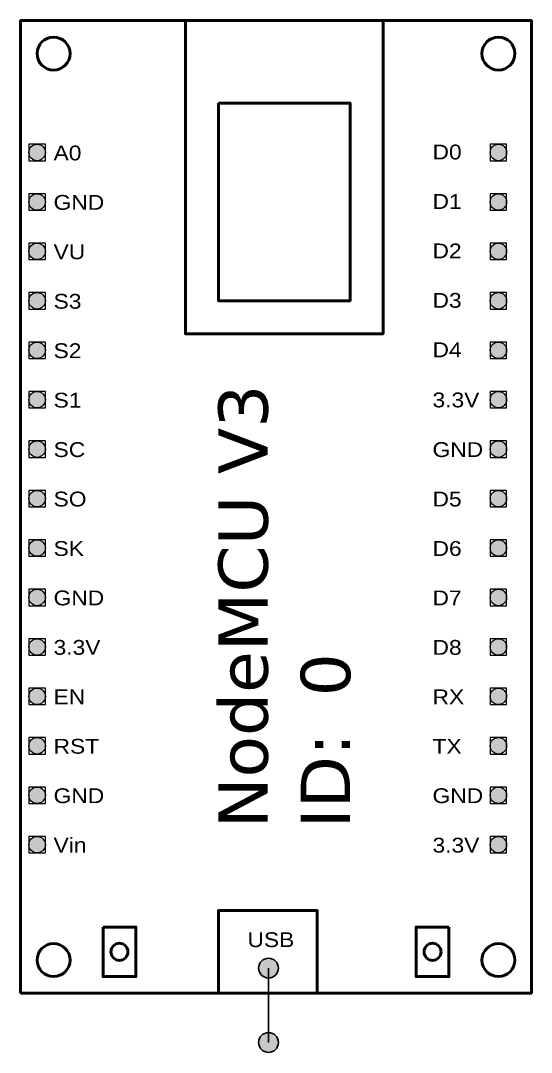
# Model space of a CAD drawing. Header units: millimetres. Extents: x 20 to 144, y 16 to 79.
# Drawn here: x 20 to 51, y 16.4 to 79 of the extents above; entities that cross this region are included whole.
import ezdxf

# ---------------------------------------------------------------- set-up
doc = ezdxf.new("R2010")
doc.units = ezdxf.units.MM
doc.layers.add('BLOK_OBRYS', color=253, linetype='Continuous', lineweight=50)
doc.layers.add('P_USB', color=5, linetype='P_USB', lineweight=30)
for name, color, linetype in [('P_GND', 152, 'P_GND'), ('P_GPIO', 210, 'P_GPIO'), ('TEXT', 41, 'Continuous')]:
    doc.layers.add(name, color=color, linetype=linetype)
doc.styles.add('Line', font='simplex.shx', dxfattribs={"width": 0.8, "height": 0.5})
doc.styles.get("Standard").update_dxf_attribs({"font": ''})
doc.styles.add('Tytuły', font='', dxfattribs={"height": 5})
doc.styles.get('Standard').set_extended_font_data('Arial')
doc.styles.get('Tytuły').set_extended_font_data('Verdana')
doc.linetypes.add('P_GND', pattern='A,1.923731,["P_GND",Line,S=1,R=0,X=0,Y=0.046702],5.044364', length=6.968095)
doc.linetypes.add('P_GPIO', pattern='A,1.923731,["P_GPIO",Line,S=1,R=0,X=0,Y=0.046702],5.044364', length=6.968095)
doc.linetypes.add('P_USB', pattern='A,1.923731,["P_USB",Line,S=1,R=0,X=0,Y=0.046702],5.044364', length=6.968095)

# ---------------------------------------------------------------- blocks, each defined once
blk = doc.blocks.new('NodeMCUV3')
at = {"layer": 'P_GPIO', "linetype": 'ByBlock'}
for points in [[(-13.5, 51), (-13.502, 50.956), (-13.508, 50.913), (-13.517, 50.871), (-13.53, 50.829), (-13.547, 50.789), (-13.567, 50.75), (-13.59, 50.713), (-13.617, 50.679), (-13.646, 50.646), (-13.679, 50.617), (-13.713, 50.59), (-13.75, 50.567), (-13.789, 50.547), (-13.829, 50.53), (-13.871, 50.517), (-13.913, 50.508), (-13.956, 50.502), (-14, 50.5), (-14.044, 50.502), (-14.087, 50.508), (-14.129, 50.517), (-14.171, 50.53), (-14.211, 50.547), (-14.25, 50.567), (-14.287, 50.59), (-14.321, 50.617), (-14.354, 50.646), (-14.383, 50.679), (-14.41, 50.713), (-14.433, 50.75), (-14.453, 50.789), (-14.47, 50.829), (-14.483, 50.871), (-14.492, 50.913), (-14.498, 50.956), (-14.5, 51), (-14.498, 51.044), (-14.492, 51.087), (-14.483, 51.129), (-14.47, 51.171), (-14.453, 51.211), (-14.433, 51.25), (-14.41, 51.287), (-14.383, 51.321), (-14.354, 51.354), (-14.321, 51.383), (-14.287, 51.41), (-14.25, 51.433), (-14.211, 51.453), (-14.171, 51.47), (-14.129, 51.483), (-14.087, 51.492), (-14.044, 51.498), (-14, 51.5), (-13.956, 51.498), (-13.913, 51.492), (-13.871, 51.483), (-13.829, 51.47), (-13.789, 51.453), (-13.75, 51.433), (-13.713, 51.41), (-13.679, 51.383), (-13.646, 51.354), (-13.617, 51.321), (-13.59, 51.287), (-13.567, 51.25), (-13.547, 51.211), (-13.53, 51.171), (-13.517, 51.129), (-13.508, 51.087), (-13.502, 51.044)], [(14.5, 51), (14.498, 50.956), (14.492, 50.913), (14.483, 50.871), (14.47, 50.829), (14.453, 50.789), (14.433, 50.75), (14.41, 50.713), (14.383, 50.679), (14.354, 50.646), (14.321, 50.617), (14.287, 50.59), (14.25, 50.567), (14.211, 50.547), (14.171, 50.53), (14.129, 50.517), (14.087, 50.508), (14.044, 50.502), (14, 50.5), (13.956, 50.502), (13.913, 50.508), (13.871, 50.517), (13.829, 50.53), (13.789, 50.547), (13.75, 50.567), (13.713, 50.59), (13.679, 50.617), (13.646, 50.646), (13.617, 50.679), (13.59, 50.713), (13.567, 50.75), (13.547, 50.789), (13.53, 50.829), (13.517, 50.871), (13.508, 50.913), (13.502, 50.956), (13.5, 51), (13.502, 51.044), (13.508, 51.087), (13.517, 51.129), (13.53, 51.171), (13.547, 51.211), (13.567, 51.25), (13.59, 51.287), (13.617, 51.321), (13.646, 51.354), (13.679, 51.383), (13.713, 51.41), (13.75, 51.433), (13.789, 51.453), (13.829, 51.47), (13.871, 51.483), (13.913, 51.492), (13.956, 51.498), (14, 51.5), (14.044, 51.498), (14.087, 51.492), (14.129, 51.483), (14.171, 51.47), (14.211, 51.453), (14.25, 51.433), (14.287, 51.41), (14.321, 51.383), (14.354, 51.354), (14.383, 51.321), (14.41, 51.287), (14.433, 51.25), (14.453, 51.211), (14.47, 51.171), (14.483, 51.129), (14.492, 51.087), (14.498, 51.044)], [(-13.5, 48), (-13.502, 47.956), (-13.508, 47.913), (-13.517, 47.871), (-13.53, 47.829), (-13.547, 47.789), (-13.567, 47.75), (-13.59, 47.713), (-13.617, 47.679), (-13.646, 47.646), (-13.679, 47.617), (-13.713, 47.59), (-13.75, 47.567), (-13.789, 47.547), (-13.829, 47.53), (-13.871, 47.517), (-13.913, 47.508), (-13.956, 47.502), (-14, 47.5), (-14.044, 47.502), (-14.087, 47.508), (-14.129, 47.517), (-14.171, 47.53), (-14.211, 47.547), (-14.25, 47.567), (-14.287, 47.59), (-14.321, 47.617), (-14.354, 47.646), (-14.383, 47.679), (-14.41, 47.713), (-14.433, 47.75), (-14.453, 47.789), (-14.47, 47.829), (-14.483, 47.871), (-14.492, 47.913), (-14.498, 47.956), (-14.5, 48), (-14.498, 48.044), (-14.492, 48.087), (-14.483, 48.129), (-14.47, 48.171), (-14.453, 48.211), (-14.433, 48.25), (-14.41, 48.287), (-14.383, 48.321), (-14.354, 48.354), (-14.321, 48.383), (-14.287, 48.41), (-14.25, 48.433), (-14.211, 48.453), (-14.171, 48.47), (-14.129, 48.483), (-14.087, 48.492), (-14.044, 48.498), (-14, 48.5), (-13.956, 48.498), (-13.913, 48.492), (-13.871, 48.483), (-13.829, 48.47), (-13.789, 48.453), (-13.75, 48.433), (-13.713, 48.41), (-13.679, 48.383), (-13.646, 48.354), (-13.617, 48.321), (-13.59, 48.287), (-13.567, 48.25), (-13.547, 48.211), (-13.53, 48.171), (-13.517, 48.129), (-13.508, 48.087), (-13.502, 48.044)], [(14.5, 48), (14.498, 47.956), (14.492, 47.913), (14.483, 47.871), (14.47, 47.829), (14.453, 47.789), (14.433, 47.75), (14.41, 47.713), (14.383, 47.679), (14.354, 47.646), (14.321, 47.617), (14.287, 47.59), (14.25, 47.567), (14.211, 47.547), (14.171, 47.53), (14.129, 47.517), (14.087, 47.508), (14.044, 47.502), (14, 47.5), (13.956, 47.502), (13.913, 47.508), (13.871, 47.517), (13.829, 47.53), (13.789, 47.547), (13.75, 47.567), (13.713, 47.59), (13.679, 47.617), (13.646, 47.646), (13.617, 47.679), (13.59, 47.713), (13.567, 47.75), (13.547, 47.789), (13.53, 47.829), (13.517, 47.871), (13.508, 47.913), (13.502, 47.956), (13.5, 48), (13.502, 48.044), (13.508, 48.087), (13.517, 48.129), (13.53, 48.171), (13.547, 48.211), (13.567, 48.25), (13.59, 48.287), (13.617, 48.321), (13.646, 48.354), (13.679, 48.383), (13.713, 48.41), (13.75, 48.433), (13.789, 48.453), (13.829, 48.47), (13.871, 48.483), (13.913, 48.492), (13.956, 48.498), (14, 48.5), (14.044, 48.498), (14.087, 48.492), (14.129, 48.483), (14.171, 48.47), (14.211, 48.453), (14.25, 48.433), (14.287, 48.41), (14.321, 48.383), (14.354, 48.354), (14.383, 48.321), (14.41, 48.287), (14.433, 48.25), (14.453, 48.211), (14.47, 48.171), (14.483, 48.129), (14.492, 48.087), (14.498, 48.044)], [(-13.5, 45), (-13.502, 44.956), (-13.508, 44.913), (-13.517, 44.871), (-13.53, 44.829), (-13.547, 44.789), (-13.567, 44.75), (-13.59, 44.713), (-13.617, 44.679), (-13.646, 44.646), (-13.679, 44.617), (-13.713, 44.59), (-13.75, 44.567), (-13.789, 44.547), (-13.829, 44.53), (-13.871, 44.517), (-13.913, 44.508), (-13.956, 44.502), (-14, 44.5), (-14.044, 44.502), (-14.087, 44.508), (-14.129, 44.517), (-14.171, 44.53), (-14.211, 44.547), (-14.25, 44.567), (-14.287, 44.59), (-14.321, 44.617), (-14.354, 44.646), (-14.383, 44.679), (-14.41, 44.713), (-14.433, 44.75), (-14.453, 44.789), (-14.47, 44.829), (-14.483, 44.871), (-14.492, 44.913), (-14.498, 44.956), (-14.5, 45), (-14.498, 45.044), (-14.492, 45.087), (-14.483, 45.129), (-14.47, 45.171), (-14.453, 45.211), (-14.433, 45.25), (-14.41, 45.287), (-14.383, 45.321), (-14.354, 45.354), (-14.321, 45.383), (-14.287, 45.41), (-14.25, 45.433), (-14.211, 45.453), (-14.171, 45.47), (-14.129, 45.483), (-14.087, 45.492), (-14.044, 45.498), (-14, 45.5), (-13.956, 45.498), (-13.913, 45.492), (-13.871, 45.483), (-13.829, 45.47), (-13.789, 45.453), (-13.75, 45.433), (-13.713, 45.41), (-13.679, 45.383), (-13.646, 45.354), (-13.617, 45.321), (-13.59, 45.287), (-13.567, 45.25), (-13.547, 45.211), (-13.53, 45.171), (-13.517, 45.129), (-13.508, 45.087), (-13.502, 45.044)], [(14.5, 45), (14.498, 44.956), (14.492, 44.913), (14.483, 44.871), (14.47, 44.829), (14.453, 44.789), (14.433, 44.75), (14.41, 44.713), (14.383, 44.679), (14.354, 44.646), (14.321, 44.617), (14.287, 44.59), (14.25, 44.567), (14.211, 44.547), (14.171, 44.53), (14.129, 44.517), (14.087, 44.508), (14.044, 44.502), (14, 44.5), (13.956, 44.502), (13.913, 44.508), (13.871, 44.517), (13.829, 44.53), (13.789, 44.547), (13.75, 44.567), (13.713, 44.59), (13.679, 44.617), (13.646, 44.646), (13.617, 44.679), (13.59, 44.713), (13.567, 44.75), (13.547, 44.789), (13.53, 44.829), (13.517, 44.871), (13.508, 44.913), (13.502, 44.956), (13.5, 45), (13.502, 45.044), (13.508, 45.087), (13.517, 45.129), (13.53, 45.171), (13.547, 45.211), (13.567, 45.25), (13.59, 45.287), (13.617, 45.321), (13.646, 45.354), (13.679, 45.383), (13.713, 45.41), (13.75, 45.433), (13.789, 45.453), (13.829, 45.47), (13.871, 45.483), (13.913, 45.492), (13.956, 45.498), (14, 45.5), (14.044, 45.498), (14.087, 45.492), (14.129, 45.483), (14.171, 45.47), (14.211, 45.453), (14.25, 45.433), (14.287, 45.41), (14.321, 45.383), (14.354, 45.354), (14.383, 45.321), (14.41, 45.287), (14.433, 45.25), (14.453, 45.211), (14.47, 45.171), (14.483, 45.129), (14.492, 45.087), (14.498, 45.044)], [(-13.5, 42), (-13.502, 41.956), (-13.508, 41.913), (-13.517, 41.871), (-13.53, 41.829), (-13.547, 41.789), (-13.567, 41.75), (-13.59, 41.713), (-13.617, 41.679), (-13.646, 41.646), (-13.679, 41.617), (-13.713, 41.59), (-13.75, 41.567), (-13.789, 41.547), (-13.829, 41.53), (-13.871, 41.517), (-13.913, 41.508), (-13.956, 41.502), (-14, 41.5), (-14.044, 41.502), (-14.087, 41.508), (-14.129, 41.517), (-14.171, 41.53), (-14.211, 41.547), (-14.25, 41.567), (-14.287, 41.59), (-14.321, 41.617), (-14.354, 41.646), (-14.383, 41.679), (-14.41, 41.713), (-14.433, 41.75), (-14.453, 41.789), (-14.47, 41.829), (-14.483, 41.871), (-14.492, 41.913), (-14.498, 41.956), (-14.5, 42), (-14.498, 42.044), (-14.492, 42.087), (-14.483, 42.129), (-14.47, 42.171), (-14.453, 42.211), (-14.433, 42.25), (-14.41, 42.287), (-14.383, 42.321), (-14.354, 42.354), (-14.321, 42.383), (-14.287, 42.41), (-14.25, 42.433), (-14.211, 42.453), (-14.171, 42.47), (-14.129, 42.483), (-14.087, 42.492), (-14.044, 42.498), (-14, 42.5), (-13.956, 42.498), (-13.913, 42.492), (-13.871, 42.483), (-13.829, 42.47), (-13.789, 42.453), (-13.75, 42.433), (-13.713, 42.41), (-13.679, 42.383), (-13.646, 42.354), (-13.617, 42.321), (-13.59, 42.287), (-13.567, 42.25), (-13.547, 42.211), (-13.53, 42.171), (-13.517, 42.129), (-13.508, 42.087), (-13.502, 42.044)], [(14.5, 42), (14.498, 41.956), (14.492, 41.913), (14.483, 41.871), (14.47, 41.829), (14.453, 41.789), (14.433, 41.75), (14.41, 41.713), (14.383, 41.679), (14.354, 41.646), (14.321, 41.617), (14.287, 41.59), (14.25, 41.567), (14.211, 41.547), (14.171, 41.53), (14.129, 41.517), (14.087, 41.508), (14.044, 41.502), (14, 41.5), (13.956, 41.502), (13.913, 41.508), (13.871, 41.517), (13.829, 41.53), (13.789, 41.547), (13.75, 41.567), (13.713, 41.59), (13.679, 41.617), (13.646, 41.646), (13.617, 41.679), (13.59, 41.713), (13.567, 41.75), (13.547, 41.789), (13.53, 41.829), (13.517, 41.871), (13.508, 41.913), (13.502, 41.956), (13.5, 42), (13.502, 42.044), (13.508, 42.087), (13.517, 42.129), (13.53, 42.171), (13.547, 42.211), (13.567, 42.25), (13.59, 42.287), (13.617, 42.321), (13.646, 42.354), (13.679, 42.383), (13.713, 42.41), (13.75, 42.433), (13.789, 42.453), (13.829, 42.47), (13.871, 42.483), (13.913, 42.492), (13.956, 42.498), (14, 42.5), (14.044, 42.498), (14.087, 42.492), (14.129, 42.483), (14.171, 42.47), (14.211, 42.453), (14.25, 42.433), (14.287, 42.41), (14.321, 42.383), (14.354, 42.354), (14.383, 42.321), (14.41, 42.287), (14.433, 42.25), (14.453, 42.211), (14.47, 42.171), (14.483, 42.129), (14.492, 42.087), (14.498, 42.044)], [(-13.5, 39), (-13.502, 38.956), (-13.508, 38.913), (-13.517, 38.871), (-13.53, 38.829), (-13.547, 38.789), (-13.567, 38.75), (-13.59, 38.713), (-13.617, 38.679), (-13.646, 38.646), (-13.679, 38.617), (-13.713, 38.59), (-13.75, 38.567), (-13.789, 38.547), (-13.829, 38.53), (-13.871, 38.517), (-13.913, 38.508), (-13.956, 38.502), (-14, 38.5), (-14.044, 38.502), (-14.087, 38.508), (-14.129, 38.517), (-14.171, 38.53), (-14.211, 38.547), (-14.25, 38.567), (-14.287, 38.59), (-14.321, 38.617), (-14.354, 38.646), (-14.383, 38.679), (-14.41, 38.713), (-14.433, 38.75), (-14.453, 38.789), (-14.47, 38.829), (-14.483, 38.871), (-14.492, 38.913), (-14.498, 38.956), (-14.5, 39), (-14.498, 39.044), (-14.492, 39.087), (-14.483, 39.129), (-14.47, 39.171), (-14.453, 39.211), (-14.433, 39.25), (-14.41, 39.287), (-14.383, 39.321), (-14.354, 39.354), (-14.321, 39.383), (-14.287, 39.41), (-14.25, 39.433), (-14.211, 39.453), (-14.171, 39.47), (-14.129, 39.483), (-14.087, 39.492), (-14.044, 39.498), (-14, 39.5), (-13.956, 39.498), (-13.913, 39.492), (-13.871, 39.483), (-13.829, 39.47), (-13.789, 39.453), (-13.75, 39.433), (-13.713, 39.41), (-13.679, 39.383), (-13.646, 39.354), (-13.617, 39.321), (-13.59, 39.287), (-13.567, 39.25), (-13.547, 39.211), (-13.53, 39.171), (-13.517, 39.129), (-13.508, 39.087), (-13.502, 39.044)], [(14.5, 39), (14.498, 38.956), (14.492, 38.913), (14.483, 38.871), (14.47, 38.829), (14.453, 38.789), (14.433, 38.75), (14.41, 38.713), (14.383, 38.679), (14.354, 38.646), (14.321, 38.617), (14.287, 38.59), (14.25, 38.567), (14.211, 38.547), (14.171, 38.53), (14.129, 38.517), (14.087, 38.508), (14.044, 38.502), (14, 38.5), (13.956, 38.502), (13.913, 38.508), (13.871, 38.517), (13.829, 38.53), (13.789, 38.547), (13.75, 38.567), (13.713, 38.59), (13.679, 38.617), (13.646, 38.646), (13.617, 38.679), (13.59, 38.713), (13.567, 38.75), (13.547, 38.789), (13.53, 38.829), (13.517, 38.871), (13.508, 38.913), (13.502, 38.956), (13.5, 39), (13.502, 39.044), (13.508, 39.087), (13.517, 39.129), (13.53, 39.171), (13.547, 39.211), (13.567, 39.25), (13.59, 39.287), (13.617, 39.321), (13.646, 39.354), (13.679, 39.383), (13.713, 39.41), (13.75, 39.433), (13.789, 39.453), (13.829, 39.47), (13.871, 39.483), (13.913, 39.492), (13.956, 39.498), (14, 39.5), (14.044, 39.498), (14.087, 39.492), (14.129, 39.483), (14.171, 39.47), (14.211, 39.453), (14.25, 39.433), (14.287, 39.41), (14.321, 39.383), (14.354, 39.354), (14.383, 39.321), (14.41, 39.287), (14.433, 39.25), (14.453, 39.211), (14.47, 39.171), (14.483, 39.129), (14.492, 39.087), (14.498, 39.044)], [(-13.5, 36), (-13.502, 35.956), (-13.508, 35.913), (-13.517, 35.871), (-13.53, 35.829), (-13.547, 35.789), (-13.567, 35.75), (-13.59, 35.713), (-13.617, 35.679), (-13.646, 35.646), (-13.679, 35.617), (-13.713, 35.59), (-13.75, 35.567), (-13.789, 35.547), (-13.829, 35.53), (-13.871, 35.517), (-13.913, 35.508), (-13.956, 35.502), (-14, 35.5), (-14.044, 35.502), (-14.087, 35.508), (-14.129, 35.517), (-14.171, 35.53), (-14.211, 35.547), (-14.25, 35.567), (-14.287, 35.59), (-14.321, 35.617), (-14.354, 35.646), (-14.383, 35.679), (-14.41, 35.713), (-14.433, 35.75), (-14.453, 35.789), (-14.47, 35.829), (-14.483, 35.871), (-14.492, 35.913), (-14.498, 35.956), (-14.5, 36), (-14.498, 36.044), (-14.492, 36.087), (-14.483, 36.129), (-14.47, 36.171), (-14.453, 36.211), (-14.433, 36.25), (-14.41, 36.287), (-14.383, 36.321), (-14.354, 36.354), (-14.321, 36.383), (-14.287, 36.41), (-14.25, 36.433), (-14.211, 36.453), (-14.171, 36.47), (-14.129, 36.483), (-14.087, 36.492), (-14.044, 36.498), (-14, 36.5), (-13.956, 36.498), (-13.913, 36.492), (-13.871, 36.483), (-13.829, 36.47), (-13.789, 36.453), (-13.75, 36.433), (-13.713, 36.41), (-13.679, 36.383), (-13.646, 36.354), (-13.617, 36.321), (-13.59, 36.287), (-13.567, 36.25), (-13.547, 36.211), (-13.53, 36.171), (-13.517, 36.129), (-13.508, 36.087), (-13.502, 36.044)], [(14.5, 36), (14.498, 35.956), (14.492, 35.913), (14.483, 35.871), (14.47, 35.829), (14.453, 35.789), (14.433, 35.75), (14.41, 35.713), (14.383, 35.679), (14.354, 35.646), (14.321, 35.617), (14.287, 35.59), (14.25, 35.567), (14.211, 35.547), (14.171, 35.53), (14.129, 35.517), (14.087, 35.508), (14.044, 35.502), (14, 35.5), (13.956, 35.502), (13.913, 35.508), (13.871, 35.517), (13.829, 35.53), (13.789, 35.547), (13.75, 35.567), (13.713, 35.59), (13.679, 35.617), (13.646, 35.646), (13.617, 35.679), (13.59, 35.713), (13.567, 35.75), (13.547, 35.789), (13.53, 35.829), (13.517, 35.871), (13.508, 35.913), (13.502, 35.956), (13.5, 36), (13.502, 36.044), (13.508, 36.087), (13.517, 36.129), (13.53, 36.171), (13.547, 36.211), (13.567, 36.25), (13.59, 36.287), (13.617, 36.321), (13.646, 36.354), (13.679, 36.383), (13.713, 36.41), (13.75, 36.433), (13.789, 36.453), (13.829, 36.47), (13.871, 36.483), (13.913, 36.492), (13.956, 36.498), (14, 36.5), (14.044, 36.498), (14.087, 36.492), (14.129, 36.483), (14.171, 36.47), (14.211, 36.453), (14.25, 36.433), (14.287, 36.41), (14.321, 36.383), (14.354, 36.354), (14.383, 36.321), (14.41, 36.287), (14.433, 36.25), (14.453, 36.211), (14.47, 36.171), (14.483, 36.129), (14.492, 36.087), (14.498, 36.044)], [(-13.5, 33), (-13.502, 32.956), (-13.508, 32.913), (-13.517, 32.871), (-13.53, 32.829), (-13.547, 32.789), (-13.567, 32.75), (-13.59, 32.713), (-13.617, 32.679), (-13.646, 32.646), (-13.679, 32.617), (-13.713, 32.59), (-13.75, 32.567), (-13.789, 32.547), (-13.829, 32.53), (-13.871, 32.517), (-13.913, 32.508), (-13.956, 32.502), (-14, 32.5), (-14.044, 32.502), (-14.087, 32.508), (-14.129, 32.517), (-14.171, 32.53), (-14.211, 32.547), (-14.25, 32.567), (-14.287, 32.59), (-14.321, 32.617), (-14.354, 32.646), (-14.383, 32.679), (-14.41, 32.713), (-14.433, 32.75), (-14.453, 32.789), (-14.47, 32.829), (-14.483, 32.871), (-14.492, 32.913), (-14.498, 32.956), (-14.5, 33), (-14.498, 33.044), (-14.492, 33.087), (-14.483, 33.129), (-14.47, 33.171), (-14.453, 33.211), (-14.433, 33.25), (-14.41, 33.287), (-14.383, 33.321), (-14.354, 33.354), (-14.321, 33.383), (-14.287, 33.41), (-14.25, 33.433), (-14.211, 33.453), (-14.171, 33.47), (-14.129, 33.483), (-14.087, 33.492), (-14.044, 33.498), (-14, 33.5), (-13.956, 33.498), (-13.913, 33.492), (-13.871, 33.483), (-13.829, 33.47), (-13.789, 33.453), (-13.75, 33.433), (-13.713, 33.41), (-13.679, 33.383), (-13.646, 33.354), (-13.617, 33.321), (-13.59, 33.287), (-13.567, 33.25), (-13.547, 33.211), (-13.53, 33.171), (-13.517, 33.129), (-13.508, 33.087), (-13.502, 33.044)], [(14.5, 33), (14.498, 32.956), (14.492, 32.913), (14.483, 32.871), (14.47, 32.829), (14.453, 32.789), (14.433, 32.75), (14.41, 32.713), (14.383, 32.679), (14.354, 32.646), (14.321, 32.617), (14.287, 32.59), (14.25, 32.567), (14.211, 32.547), (14.171, 32.53), (14.129, 32.517), (14.087, 32.508), (14.044, 32.502), (14, 32.5), (13.956, 32.502), (13.913, 32.508), (13.871, 32.517), (13.829, 32.53), (13.789, 32.547), (13.75, 32.567), (13.713, 32.59), (13.679, 32.617), (13.646, 32.646), (13.617, 32.679), (13.59, 32.713), (13.567, 32.75), (13.547, 32.789), (13.53, 32.829), (13.517, 32.871), (13.508, 32.913), (13.502, 32.956), (13.5, 33), (13.502, 33.044), (13.508, 33.087), (13.517, 33.129), (13.53, 33.171), (13.547, 33.211), (13.567, 33.25), (13.59, 33.287), (13.617, 33.321), (13.646, 33.354), (13.679, 33.383), (13.713, 33.41), (13.75, 33.433), (13.789, 33.453), (13.829, 33.47), (13.871, 33.483), (13.913, 33.492), (13.956, 33.498), (14, 33.5), (14.044, 33.498), (14.087, 33.492), (14.129, 33.483), (14.171, 33.47), (14.211, 33.453), (14.25, 33.433), (14.287, 33.41), (14.321, 33.383), (14.354, 33.354), (14.383, 33.321), (14.41, 33.287), (14.433, 33.25), (14.453, 33.211), (14.47, 33.171), (14.483, 33.129), (14.492, 33.087), (14.498, 33.044)], [(-13.5, 30), (-13.502, 29.956), (-13.508, 29.913), (-13.517, 29.871), (-13.53, 29.829), (-13.547, 29.789), (-13.567, 29.75), (-13.59, 29.713), (-13.617, 29.679), (-13.646, 29.646), (-13.679, 29.617), (-13.713, 29.59), (-13.75, 29.567), (-13.789, 29.547), (-13.829, 29.53), (-13.871, 29.517), (-13.913, 29.508), (-13.956, 29.502), (-14, 29.5), (-14.044, 29.502), (-14.087, 29.508), (-14.129, 29.517), (-14.171, 29.53), (-14.211, 29.547), (-14.25, 29.567), (-14.287, 29.59), (-14.321, 29.617), (-14.354, 29.646), (-14.383, 29.679), (-14.41, 29.713), (-14.433, 29.75), (-14.453, 29.789), (-14.47, 29.829), (-14.483, 29.871), (-14.492, 29.913), (-14.498, 29.956), (-14.5, 30), (-14.498, 30.044), (-14.492, 30.087), (-14.483, 30.129), (-14.47, 30.171), (-14.453, 30.211), (-14.433, 30.25), (-14.41, 30.287), (-14.383, 30.321), (-14.354, 30.354), (-14.321, 30.383), (-14.287, 30.41), (-14.25, 30.433), (-14.211, 30.453), (-14.171, 30.47), (-14.129, 30.483), (-14.087, 30.492), (-14.044, 30.498), (-14, 30.5), (-13.956, 30.498), (-13.913, 30.492), (-13.871, 30.483), (-13.829, 30.47), (-13.789, 30.453), (-13.75, 30.433), (-13.713, 30.41), (-13.679, 30.383), (-13.646, 30.354), (-13.617, 30.321), (-13.59, 30.287), (-13.567, 30.25), (-13.547, 30.211), (-13.53, 30.171), (-13.517, 30.129), (-13.508, 30.087), (-13.502, 30.044)], [(14.5, 30), (14.498, 29.956), (14.492, 29.913), (14.483, 29.871), (14.47, 29.829), (14.453, 29.789), (14.433, 29.75), (14.41, 29.713), (14.383, 29.679), (14.354, 29.646), (14.321, 29.617), (14.287, 29.59), (14.25, 29.567), (14.211, 29.547), (14.171, 29.53), (14.129, 29.517), (14.087, 29.508), (14.044, 29.502), (14, 29.5), (13.956, 29.502), (13.913, 29.508), (13.871, 29.517), (13.829, 29.53), (13.789, 29.547), (13.75, 29.567), (13.713, 29.59), (13.679, 29.617), (13.646, 29.646), (13.617, 29.679), (13.59, 29.713), (13.567, 29.75), (13.547, 29.789), (13.53, 29.829), (13.517, 29.871), (13.508, 29.913), (13.502, 29.956), (13.5, 30), (13.502, 30.044), (13.508, 30.087), (13.517, 30.129), (13.53, 30.171), (13.547, 30.211), (13.567, 30.25), (13.59, 30.287), (13.617, 30.321), (13.646, 30.354), (13.679, 30.383), (13.713, 30.41), (13.75, 30.433), (13.789, 30.453), (13.829, 30.47), (13.871, 30.483), (13.913, 30.492), (13.956, 30.498), (14, 30.5), (14.044, 30.498), (14.087, 30.492), (14.129, 30.483), (14.171, 30.47), (14.211, 30.453), (14.25, 30.433), (14.287, 30.41), (14.321, 30.383), (14.354, 30.354), (14.383, 30.321), (14.41, 30.287), (14.433, 30.25), (14.453, 30.211), (14.47, 30.171), (14.483, 30.129), (14.492, 30.087), (14.498, 30.044)], [(-13.5, 27), (-13.502, 26.956), (-13.508, 26.913), (-13.517, 26.871), (-13.53, 26.829), (-13.547, 26.789), (-13.567, 26.75), (-13.59, 26.713), (-13.617, 26.679), (-13.646, 26.646), (-13.679, 26.617), (-13.713, 26.59), (-13.75, 26.567), (-13.789, 26.547), (-13.829, 26.53), (-13.871, 26.517), (-13.913, 26.508), (-13.956, 26.502), (-14, 26.5), (-14.044, 26.502), (-14.087, 26.508), (-14.129, 26.517), (-14.171, 26.53), (-14.211, 26.547), (-14.25, 26.567), (-14.287, 26.59), (-14.321, 26.617), (-14.354, 26.646), (-14.383, 26.679), (-14.41, 26.713), (-14.433, 26.75), (-14.453, 26.789), (-14.47, 26.829), (-14.483, 26.871), (-14.492, 26.913), (-14.498, 26.956), (-14.5, 27), (-14.498, 27.044), (-14.492, 27.087), (-14.483, 27.129), (-14.47, 27.171), (-14.453, 27.211), (-14.433, 27.25), (-14.41, 27.287), (-14.383, 27.321), (-14.354, 27.354), (-14.321, 27.383), (-14.287, 27.41), (-14.25, 27.433), (-14.211, 27.453), (-14.171, 27.47), (-14.129, 27.483), (-14.087, 27.492), (-14.044, 27.498), (-14, 27.5), (-13.956, 27.498), (-13.913, 27.492), (-13.871, 27.483), (-13.829, 27.47), (-13.789, 27.453), (-13.75, 27.433), (-13.713, 27.41), (-13.679, 27.383), (-13.646, 27.354), (-13.617, 27.321), (-13.59, 27.287), (-13.567, 27.25), (-13.547, 27.211), (-13.53, 27.171), (-13.517, 27.129), (-13.508, 27.087), (-13.502, 27.044)], [(14.5, 27), (14.498, 26.956), (14.492, 26.913), (14.483, 26.871), (14.47, 26.829), (14.453, 26.789), (14.433, 26.75), (14.41, 26.713), (14.383, 26.679), (14.354, 26.646), (14.321, 26.617), (14.287, 26.59), (14.25, 26.567), (14.211, 26.547), (14.171, 26.53), (14.129, 26.517), (14.087, 26.508), (14.044, 26.502), (14, 26.5), (13.956, 26.502), (13.913, 26.508), (13.871, 26.517), (13.829, 26.53), (13.789, 26.547), (13.75, 26.567), (13.713, 26.59), (13.679, 26.617), (13.646, 26.646), (13.617, 26.679), (13.59, 26.713), (13.567, 26.75), (13.547, 26.789), (13.53, 26.829), (13.517, 26.871), (13.508, 26.913), (13.502, 26.956), (13.5, 27), (13.502, 27.044), (13.508, 27.087), (13.517, 27.129), (13.53, 27.171), (13.547, 27.211), (13.567, 27.25), (13.59, 27.287), (13.617, 27.321), (13.646, 27.354), (13.679, 27.383), (13.713, 27.41), (13.75, 27.433), (13.789, 27.453), (13.829, 27.47), (13.871, 27.483), (13.913, 27.492), (13.956, 27.498), (14, 27.5), (14.044, 27.498), (14.087, 27.492), (14.129, 27.483), (14.171, 27.47), (14.211, 27.453), (14.25, 27.433), (14.287, 27.41), (14.321, 27.383), (14.354, 27.354), (14.383, 27.321), (14.41, 27.287), (14.433, 27.25), (14.453, 27.211), (14.47, 27.171), (14.483, 27.129), (14.492, 27.087), (14.498, 27.044)], [(-13.5, 24), (-13.502, 23.956), (-13.508, 23.913), (-13.517, 23.871), (-13.53, 23.829), (-13.547, 23.789), (-13.567, 23.75), (-13.59, 23.713), (-13.617, 23.679), (-13.646, 23.646), (-13.679, 23.617), (-13.713, 23.59), (-13.75, 23.567), (-13.789, 23.547), (-13.829, 23.53), (-13.871, 23.517), (-13.913, 23.508), (-13.956, 23.502), (-14, 23.5), (-14.044, 23.502), (-14.087, 23.508), (-14.129, 23.517), (-14.171, 23.53), (-14.211, 23.547), (-14.25, 23.567), (-14.287, 23.59), (-14.321, 23.617), (-14.354, 23.646), (-14.383, 23.679), (-14.41, 23.713), (-14.433, 23.75), (-14.453, 23.789), (-14.47, 23.829), (-14.483, 23.871), (-14.492, 23.913), (-14.498, 23.956), (-14.5, 24), (-14.498, 24.044), (-14.492, 24.087), (-14.483, 24.129), (-14.47, 24.171), (-14.453, 24.211), (-14.433, 24.25), (-14.41, 24.287), (-14.383, 24.321), (-14.354, 24.354), (-14.321, 24.383), (-14.287, 24.41), (-14.25, 24.433), (-14.211, 24.453), (-14.171, 24.47), (-14.129, 24.483), (-14.087, 24.492), (-14.044, 24.498), (-14, 24.5), (-13.956, 24.498), (-13.913, 24.492), (-13.871, 24.483), (-13.829, 24.47), (-13.789, 24.453), (-13.75, 24.433), (-13.713, 24.41), (-13.679, 24.383), (-13.646, 24.354), (-13.617, 24.321), (-13.59, 24.287), (-13.567, 24.25), (-13.547, 24.211), (-13.53, 24.171), (-13.517, 24.129), (-13.508, 24.087), (-13.502, 24.044)], [(14.5, 24), (14.498, 23.956), (14.492, 23.913), (14.483, 23.871), (14.47, 23.829), (14.453, 23.789), (14.433, 23.75), (14.41, 23.713), (14.383, 23.679), (14.354, 23.646), (14.321, 23.617), (14.287, 23.59), (14.25, 23.567), (14.211, 23.547), (14.171, 23.53), (14.129, 23.517), (14.087, 23.508), (14.044, 23.502), (14, 23.5), (13.956, 23.502), (13.913, 23.508), (13.871, 23.517), (13.829, 23.53), (13.789, 23.547), (13.75, 23.567), (13.713, 23.59), (13.679, 23.617), (13.646, 23.646), (13.617, 23.679), (13.59, 23.713), (13.567, 23.75), (13.547, 23.789), (13.53, 23.829), (13.517, 23.871), (13.508, 23.913), (13.502, 23.956), (13.5, 24), (13.502, 24.044), (13.508, 24.087), (13.517, 24.129), (13.53, 24.171), (13.547, 24.211), (13.567, 24.25), (13.59, 24.287), (13.617, 24.321), (13.646, 24.354), (13.679, 24.383), (13.713, 24.41), (13.75, 24.433), (13.789, 24.453), (13.829, 24.47), (13.871, 24.483), (13.913, 24.492), (13.956, 24.498), (14, 24.5), (14.044, 24.498), (14.087, 24.492), (14.129, 24.483), (14.171, 24.47), (14.211, 24.453), (14.25, 24.433), (14.287, 24.41), (14.321, 24.383), (14.354, 24.354), (14.383, 24.321), (14.41, 24.287), (14.433, 24.25), (14.453, 24.211), (14.47, 24.171), (14.483, 24.129), (14.492, 24.087), (14.498, 24.044)], [(-13.5, 21), (-13.502, 20.956), (-13.508, 20.913), (-13.517, 20.871), (-13.53, 20.829), (-13.547, 20.789), (-13.567, 20.75), (-13.59, 20.713), (-13.617, 20.679), (-13.646, 20.646), (-13.679, 20.617), (-13.713, 20.59), (-13.75, 20.567), (-13.789, 20.547), (-13.829, 20.53), (-13.871, 20.517), (-13.913, 20.508), (-13.956, 20.502), (-14, 20.5), (-14.044, 20.502), (-14.087, 20.508), (-14.129, 20.517), (-14.171, 20.53), (-14.211, 20.547), (-14.25, 20.567), (-14.287, 20.59), (-14.321, 20.617), (-14.354, 20.646), (-14.383, 20.679), (-14.41, 20.713), (-14.433, 20.75), (-14.453, 20.789), (-14.47, 20.829), (-14.483, 20.871), (-14.492, 20.913), (-14.498, 20.956), (-14.5, 21), (-14.498, 21.044), (-14.492, 21.087), (-14.483, 21.129), (-14.47, 21.171), (-14.453, 21.211), (-14.433, 21.25), (-14.41, 21.287), (-14.383, 21.321), (-14.354, 21.354), (-14.321, 21.383), (-14.287, 21.41), (-14.25, 21.433), (-14.211, 21.453), (-14.171, 21.47), (-14.129, 21.483), (-14.087, 21.492), (-14.044, 21.498), (-14, 21.5), (-13.956, 21.498), (-13.913, 21.492), (-13.871, 21.483), (-13.829, 21.47), (-13.789, 21.453), (-13.75, 21.433), (-13.713, 21.41), (-13.679, 21.383), (-13.646, 21.354), (-13.617, 21.321), (-13.59, 21.287), (-13.567, 21.25), (-13.547, 21.211), (-13.53, 21.171), (-13.517, 21.129), (-13.508, 21.087), (-13.502, 21.044)], [(14.5, 21), (14.498, 20.956), (14.492, 20.913), (14.483, 20.871), (14.47, 20.829), (14.453, 20.789), (14.433, 20.75), (14.41, 20.713), (14.383, 20.679), (14.354, 20.646), (14.321, 20.617), (14.287, 20.59), (14.25, 20.567), (14.211, 20.547), (14.171, 20.53), (14.129, 20.517), (14.087, 20.508), (14.044, 20.502), (14, 20.5), (13.956, 20.502), (13.913, 20.508), (13.871, 20.517), (13.829, 20.53), (13.789, 20.547), (13.75, 20.567), (13.713, 20.59), (13.679, 20.617), (13.646, 20.646), (13.617, 20.679), (13.59, 20.713), (13.567, 20.75), (13.547, 20.789), (13.53, 20.829), (13.517, 20.871), (13.508, 20.913), (13.502, 20.956), (13.5, 21), (13.502, 21.044), (13.508, 21.087), (13.517, 21.129), (13.53, 21.171), (13.547, 21.211), (13.567, 21.25), (13.59, 21.287), (13.617, 21.321), (13.646, 21.354), (13.679, 21.383), (13.713, 21.41), (13.75, 21.433), (13.789, 21.453), (13.829, 21.47), (13.871, 21.483), (13.913, 21.492), (13.956, 21.498), (14, 21.5), (14.044, 21.498), (14.087, 21.492), (14.129, 21.483), (14.171, 21.47), (14.211, 21.453), (14.25, 21.433), (14.287, 21.41), (14.321, 21.383), (14.354, 21.354), (14.383, 21.321), (14.41, 21.287), (14.433, 21.25), (14.453, 21.211), (14.47, 21.171), (14.483, 21.129), (14.492, 21.087), (14.498, 21.044)], [(-13.5, 18), (-13.502, 17.956), (-13.508, 17.913), (-13.517, 17.871), (-13.53, 17.829), (-13.547, 17.789), (-13.567, 17.75), (-13.59, 17.713), (-13.617, 17.679), (-13.646, 17.646), (-13.679, 17.617), (-13.713, 17.59), (-13.75, 17.567), (-13.789, 17.547), (-13.829, 17.53), (-13.871, 17.517), (-13.913, 17.508), (-13.956, 17.502), (-14, 17.5), (-14.044, 17.502), (-14.087, 17.508), (-14.129, 17.517), (-14.171, 17.53), (-14.211, 17.547), (-14.25, 17.567), (-14.287, 17.59), (-14.321, 17.617), (-14.354, 17.646), (-14.383, 17.679), (-14.41, 17.713), (-14.433, 17.75), (-14.453, 17.789), (-14.47, 17.829), (-14.483, 17.871), (-14.492, 17.913), (-14.498, 17.956), (-14.5, 18), (-14.498, 18.044), (-14.492, 18.087), (-14.483, 18.129), (-14.47, 18.171), (-14.453, 18.211), (-14.433, 18.25), (-14.41, 18.287), (-14.383, 18.321), (-14.354, 18.354), (-14.321, 18.383), (-14.287, 18.41), (-14.25, 18.433), (-14.211, 18.453), (-14.171, 18.47), (-14.129, 18.483), (-14.087, 18.492), (-14.044, 18.498), (-14, 18.5), (-13.956, 18.498), (-13.913, 18.492), (-13.871, 18.483), (-13.829, 18.47), (-13.789, 18.453), (-13.75, 18.433), (-13.713, 18.41), (-13.679, 18.383), (-13.646, 18.354), (-13.617, 18.321), (-13.59, 18.287), (-13.567, 18.25), (-13.547, 18.211), (-13.53, 18.171), (-13.517, 18.129), (-13.508, 18.087), (-13.502, 18.044)], [(14.5, 18), (14.498, 17.956), (14.492, 17.913), (14.483, 17.871), (14.47, 17.829), (14.453, 17.789), (14.433, 17.75), (14.41, 17.713), (14.383, 17.679), (14.354, 17.646), (14.321, 17.617), (14.287, 17.59), (14.25, 17.567), (14.211, 17.547), (14.171, 17.53), (14.129, 17.517), (14.087, 17.508), (14.044, 17.502), (14, 17.5), (13.956, 17.502), (13.913, 17.508), (13.871, 17.517), (13.829, 17.53), (13.789, 17.547), (13.75, 17.567), (13.713, 17.59), (13.679, 17.617), (13.646, 17.646), (13.617, 17.679), (13.59, 17.713), (13.567, 17.75), (13.547, 17.789), (13.53, 17.829), (13.517, 17.871), (13.508, 17.913), (13.502, 17.956), (13.5, 18), (13.502, 18.044), (13.508, 18.087), (13.517, 18.129), (13.53, 18.171), (13.547, 18.211), (13.567, 18.25), (13.59, 18.287), (13.617, 18.321), (13.646, 18.354), (13.679, 18.383), (13.713, 18.41), (13.75, 18.433), (13.789, 18.453), (13.829, 18.47), (13.871, 18.483), (13.913, 18.492), (13.956, 18.498), (14, 18.5), (14.044, 18.498), (14.087, 18.492), (14.129, 18.483), (14.171, 18.47), (14.211, 18.453), (14.25, 18.433), (14.287, 18.41), (14.321, 18.383), (14.354, 18.354), (14.383, 18.321), (14.41, 18.287), (14.433, 18.25), (14.453, 18.211), (14.47, 18.171), (14.483, 18.129), (14.492, 18.087), (14.498, 18.044)], [(-13.5, 15), (-13.502, 14.956), (-13.508, 14.913), (-13.517, 14.871), (-13.53, 14.829), (-13.547, 14.789), (-13.567, 14.75), (-13.59, 14.713), (-13.617, 14.679), (-13.646, 14.646), (-13.679, 14.617), (-13.713, 14.59), (-13.75, 14.567), (-13.789, 14.547), (-13.829, 14.53), (-13.871, 14.517), (-13.913, 14.508), (-13.956, 14.502), (-14, 14.5), (-14.044, 14.502), (-14.087, 14.508), (-14.129, 14.517), (-14.171, 14.53), (-14.211, 14.547), (-14.25, 14.567), (-14.287, 14.59), (-14.321, 14.617), (-14.354, 14.646), (-14.383, 14.679), (-14.41, 14.713), (-14.433, 14.75), (-14.453, 14.789), (-14.47, 14.829), (-14.483, 14.871), (-14.492, 14.913), (-14.498, 14.956), (-14.5, 15), (-14.498, 15.044), (-14.492, 15.087), (-14.483, 15.129), (-14.47, 15.171), (-14.453, 15.211), (-14.433, 15.25), (-14.41, 15.287), (-14.383, 15.321), (-14.354, 15.354), (-14.321, 15.383), (-14.287, 15.41), (-14.25, 15.433), (-14.211, 15.453), (-14.171, 15.47), (-14.129, 15.483), (-14.087, 15.492), (-14.044, 15.498), (-14, 15.5), (-13.956, 15.498), (-13.913, 15.492), (-13.871, 15.483), (-13.829, 15.47), (-13.789, 15.453), (-13.75, 15.433), (-13.713, 15.41), (-13.679, 15.383), (-13.646, 15.354), (-13.617, 15.321), (-13.59, 15.287), (-13.567, 15.25), (-13.547, 15.211), (-13.53, 15.171), (-13.517, 15.129), (-13.508, 15.087), (-13.502, 15.044)], [(14.5, 15), (14.498, 14.956), (14.492, 14.913), (14.483, 14.871), (14.47, 14.829), (14.453, 14.789), (14.433, 14.75), (14.41, 14.713), (14.383, 14.679), (14.354, 14.646), (14.321, 14.617), (14.287, 14.59), (14.25, 14.567), (14.211, 14.547), (14.171, 14.53), (14.129, 14.517), (14.087, 14.508), (14.044, 14.502), (14, 14.5), (13.956, 14.502), (13.913, 14.508), (13.871, 14.517), (13.829, 14.53), (13.789, 14.547), (13.75, 14.567), (13.713, 14.59), (13.679, 14.617), (13.646, 14.646), (13.617, 14.679), (13.59, 14.713), (13.567, 14.75), (13.547, 14.789), (13.53, 14.829), (13.517, 14.871), (13.508, 14.913), (13.502, 14.956), (13.5, 15), (13.502, 15.044), (13.508, 15.087), (13.517, 15.129), (13.53, 15.171), (13.547, 15.211), (13.567, 15.25), (13.59, 15.287), (13.617, 15.321), (13.646, 15.354), (13.679, 15.383), (13.713, 15.41), (13.75, 15.433), (13.789, 15.453), (13.829, 15.47), (13.871, 15.483), (13.913, 15.492), (13.956, 15.498), (14, 15.5), (14.044, 15.498), (14.087, 15.492), (14.129, 15.483), (14.171, 15.47), (14.211, 15.453), (14.25, 15.433), (14.287, 15.41), (14.321, 15.383), (14.354, 15.354), (14.383, 15.321), (14.41, 15.287), (14.433, 15.25), (14.453, 15.211), (14.47, 15.171), (14.483, 15.129), (14.492, 15.087), (14.498, 15.044)], [(-13.5, 12), (-13.502, 11.956), (-13.508, 11.913), (-13.517, 11.871), (-13.53, 11.829), (-13.547, 11.789), (-13.567, 11.75), (-13.59, 11.713), (-13.617, 11.679), (-13.646, 11.646), (-13.679, 11.617), (-13.713, 11.59), (-13.75, 11.567), (-13.789, 11.547), (-13.829, 11.53), (-13.871, 11.517), (-13.913, 11.508), (-13.956, 11.502), (-14, 11.5), (-14.044, 11.502), (-14.087, 11.508), (-14.129, 11.517), (-14.171, 11.53), (-14.211, 11.547), (-14.25, 11.567), (-14.287, 11.59), (-14.321, 11.617), (-14.354, 11.646), (-14.383, 11.679), (-14.41, 11.713), (-14.433, 11.75), (-14.453, 11.789), (-14.47, 11.829), (-14.483, 11.871), (-14.492, 11.913), (-14.498, 11.956), (-14.5, 12), (-14.498, 12.044), (-14.492, 12.087), (-14.483, 12.129), (-14.47, 12.171), (-14.453, 12.211), (-14.433, 12.25), (-14.41, 12.287), (-14.383, 12.321), (-14.354, 12.354), (-14.321, 12.383), (-14.287, 12.41), (-14.25, 12.433), (-14.211, 12.453), (-14.171, 12.47), (-14.129, 12.483), (-14.087, 12.492), (-14.044, 12.498), (-14, 12.5), (-13.956, 12.498), (-13.913, 12.492), (-13.871, 12.483), (-13.829, 12.47), (-13.789, 12.453), (-13.75, 12.433), (-13.713, 12.41), (-13.679, 12.383), (-13.646, 12.354), (-13.617, 12.321), (-13.59, 12.287), (-13.567, 12.25), (-13.547, 12.211), (-13.53, 12.171), (-13.517, 12.129), (-13.508, 12.087), (-13.502, 12.044)], [(14.5, 12), (14.498, 11.956), (14.492, 11.913), (14.483, 11.871), (14.47, 11.829), (14.453, 11.789), (14.433, 11.75), (14.41, 11.713), (14.383, 11.679), (14.354, 11.646), (14.321, 11.617), (14.287, 11.59), (14.25, 11.567), (14.211, 11.547), (14.171, 11.53), (14.129, 11.517), (14.087, 11.508), (14.044, 11.502), (14, 11.5), (13.956, 11.502), (13.913, 11.508), (13.871, 11.517), (13.829, 11.53), (13.789, 11.547), (13.75, 11.567), (13.713, 11.59), (13.679, 11.617), (13.646, 11.646), (13.617, 11.679), (13.59, 11.713), (13.567, 11.75), (13.547, 11.789), (13.53, 11.829), (13.517, 11.871), (13.508, 11.913), (13.502, 11.956), (13.5, 12), (13.502, 12.044), (13.508, 12.087), (13.517, 12.129), (13.53, 12.171), (13.547, 12.211), (13.567, 12.25), (13.59, 12.287), (13.617, 12.321), (13.646, 12.354), (13.679, 12.383), (13.713, 12.41), (13.75, 12.433), (13.789, 12.453), (13.829, 12.47), (13.871, 12.483), (13.913, 12.492), (13.956, 12.498), (14, 12.5), (14.044, 12.498), (14.087, 12.492), (14.129, 12.483), (14.171, 12.47), (14.211, 12.453), (14.25, 12.433), (14.287, 12.41), (14.321, 12.383), (14.354, 12.354), (14.383, 12.321), (14.41, 12.287), (14.433, 12.25), (14.453, 12.211), (14.47, 12.171), (14.483, 12.129), (14.492, 12.087), (14.498, 12.044)], [(-13.5, 9), (-13.502, 8.956), (-13.508, 8.913), (-13.517, 8.871), (-13.53, 8.829), (-13.547, 8.789), (-13.567, 8.75), (-13.59, 8.713), (-13.617, 8.679), (-13.646, 8.646), (-13.679, 8.617), (-13.713, 8.59), (-13.75, 8.567), (-13.789, 8.547), (-13.829, 8.53), (-13.871, 8.517), (-13.913, 8.508), (-13.956, 8.502), (-14, 8.5), (-14.044, 8.502), (-14.087, 8.508), (-14.129, 8.517), (-14.171, 8.53), (-14.211, 8.547), (-14.25, 8.567), (-14.287, 8.59), (-14.321, 8.617), (-14.354, 8.646), (-14.383, 8.679), (-14.41, 8.713), (-14.433, 8.75), (-14.453, 8.789), (-14.47, 8.829), (-14.483, 8.871), (-14.492, 8.913), (-14.498, 8.956), (-14.5, 9), (-14.498, 9.044), (-14.492, 9.087), (-14.483, 9.129), (-14.47, 9.171), (-14.453, 9.211), (-14.433, 9.25), (-14.41, 9.287), (-14.383, 9.321), (-14.354, 9.354), (-14.321, 9.383), (-14.287, 9.41), (-14.25, 9.433), (-14.211, 9.453), (-14.171, 9.47), (-14.129, 9.483), (-14.087, 9.492), (-14.044, 9.498), (-14, 9.5), (-13.956, 9.498), (-13.913, 9.492), (-13.871, 9.483), (-13.829, 9.47), (-13.789, 9.453), (-13.75, 9.433), (-13.713, 9.41), (-13.679, 9.383), (-13.646, 9.354), (-13.617, 9.321), (-13.59, 9.287), (-13.567, 9.25), (-13.547, 9.211), (-13.53, 9.171), (-13.517, 9.129), (-13.508, 9.087), (-13.502, 9.044)], [(14.5, 9), (14.498, 8.956), (14.492, 8.913), (14.483, 8.871), (14.47, 8.829), (14.453, 8.789), (14.433, 8.75), (14.41, 8.713), (14.383, 8.679), (14.354, 8.646), (14.321, 8.617), (14.287, 8.59), (14.25, 8.567), (14.211, 8.547), (14.171, 8.53), (14.129, 8.517), (14.087, 8.508), (14.044, 8.502), (14, 8.5), (13.956, 8.502), (13.913, 8.508), (13.871, 8.517), (13.829, 8.53), (13.789, 8.547), (13.75, 8.567), (13.713, 8.59), (13.679, 8.617), (13.646, 8.646), (13.617, 8.679), (13.59, 8.713), (13.567, 8.75), (13.547, 8.789), (13.53, 8.829), (13.517, 8.871), (13.508, 8.913), (13.502, 8.956), (13.5, 9), (13.502, 9.044), (13.508, 9.087), (13.517, 9.129), (13.53, 9.171), (13.547, 9.211), (13.567, 9.25), (13.59, 9.287), (13.617, 9.321), (13.646, 9.354), (13.679, 9.383), (13.713, 9.41), (13.75, 9.433), (13.789, 9.453), (13.829, 9.47), (13.871, 9.483), (13.913, 9.492), (13.956, 9.498), (14, 9.5), (14.044, 9.498), (14.087, 9.492), (14.129, 9.483), (14.171, 9.47), (14.211, 9.453), (14.25, 9.433), (14.287, 9.41), (14.321, 9.383), (14.354, 9.354), (14.383, 9.321), (14.41, 9.287), (14.433, 9.25), (14.453, 9.211), (14.47, 9.171), (14.483, 9.129), (14.492, 9.087), (14.498, 9.044)]]:
    blk.add_hatch(color=256, dxfattribs=at).paths.add_polyline_path(points)
at = {"layer": 'P_USB', "linetype": 'ByBlock'}
for points in [[(0.046, 2.11), (0.099, 2.108), (0.15, 2.101), (0.201, 2.09), (0.251, 2.074), (0.3, 2.054), (0.346, 2.03), (0.39, 2.002), (0.432, 1.97), (0.47, 1.935), (0.506, 1.896), (0.538, 1.855), (0.566, 1.81), (0.59, 1.764), (0.61, 1.716), (0.626, 1.666), (0.637, 1.615), (0.644, 1.563), (0.646, 1.511), (0.644, 1.458), (0.637, 1.406), (0.626, 1.355), (0.61, 1.305), (0.59, 1.257), (0.566, 1.211), (0.538, 1.166), (0.506, 1.125), (0.47, 1.086), (0.432, 1.051), (0.39, 1.019), (0.346, 0.991), (0.3, 0.967), (0.251, 0.947), (0.201, 0.931), (0.15, 0.92), (0.099, 0.913), (0.046, 0.911), (-0.006, 0.913), (-0.058, 0.92), (-0.109, 0.931), (-0.159, 0.947), (-0.207, 0.967), (-0.254, 0.991), (-0.298, 1.019), (-0.339, 1.051), (-0.378, 1.086), (-0.413, 1.125), (-0.445, 1.166), (-0.473, 1.211), (-0.497, 1.257), (-0.517, 1.305), (-0.533, 1.355), (-0.544, 1.406), (-0.551, 1.458), (-0.554, 1.511), (-0.551, 1.563), (-0.544, 1.615), (-0.533, 1.666), (-0.517, 1.716), (-0.497, 1.764), (-0.473, 1.81), (-0.445, 1.855), (-0.413, 1.896), (-0.378, 1.935), (-0.339, 1.97), (-0.298, 2.002), (-0.254, 2.03), (-0.207, 2.054), (-0.159, 2.074), (-0.109, 2.09), (-0.058, 2.101), (-0.006, 2.108)], [(0.046, -2.4), (0.099, -2.402), (0.15, -2.409), (0.201, -2.421), (0.251, -2.436), (0.3, -2.456), (0.346, -2.481), (0.39, -2.509), (0.432, -2.541), (0.47, -2.576), (0.506, -2.614), (0.538, -2.656), (0.566, -2.7), (0.59, -2.747), (0.61, -2.795), (0.626, -2.845), (0.637, -2.896), (0.644, -2.948), (0.646, -3), (0.644, -3.052), (0.637, -3.104), (0.626, -3.155), (0.61, -3.205), (0.59, -3.253), (0.566, -3.3), (0.538, -3.344), (0.506, -3.386), (0.47, -3.424), (0.432, -3.459), (0.39, -3.491), (0.346, -3.519), (0.3, -3.544), (0.251, -3.564), (0.201, -3.579), (0.15, -3.591), (0.099, -3.598), (0.046, -3.6), (-0.006, -3.598), (-0.058, -3.591), (-0.109, -3.579), (-0.159, -3.564), (-0.207, -3.544), (-0.254, -3.519), (-0.298, -3.491), (-0.339, -3.459), (-0.378, -3.424), (-0.413, -3.386), (-0.445, -3.344), (-0.473, -3.3), (-0.497, -3.253), (-0.517, -3.205), (-0.533, -3.155), (-0.544, -3.104), (-0.551, -3.052), (-0.554, -3), (-0.551, -2.948), (-0.544, -2.896), (-0.533, -2.845), (-0.517, -2.795), (-0.497, -2.747), (-0.473, -2.7), (-0.445, -2.656), (-0.413, -2.614), (-0.378, -2.576), (-0.339, -2.541), (-0.298, -2.509), (-0.254, -2.481), (-0.207, -2.456), (-0.159, -2.436), (-0.109, -2.421), (-0.058, -2.409), (-0.006, -2.402)]]:
    blk.add_hatch(color=256, dxfattribs=at).paths.add_polyline_path(points)
at = {"color": 9, "linetype": 'ByBlock', "flags": 128}
for points in [[(-14.5, 50.5), (-13.5, 50.5), (-13.5, 51.5), (-14.5, 51.5)], [(13.5, 50.5), (14.5, 50.5), (14.5, 51.5), (13.5, 51.5)], [(-14.5, 47.5), (-13.5, 47.5), (-13.5, 48.5), (-14.5, 48.5)], [(13.5, 47.5), (14.5, 47.5), (14.5, 48.5), (13.5, 48.5)], [(-14.5, 44.5), (-13.5, 44.5), (-13.5, 45.5), (-14.5, 45.5)], [(13.5, 44.5), (14.5, 44.5), (14.5, 45.5), (13.5, 45.5)], [(-14.5, 41.5), (-13.5, 41.5), (-13.5, 42.5), (-14.5, 42.5)], [(13.5, 41.5), (14.5, 41.5), (14.5, 42.5), (13.5, 42.5)], [(-14.5, 38.5), (-13.5, 38.5), (-13.5, 39.5), (-14.5, 39.5)], [(13.5, 38.5), (14.5, 38.5), (14.5, 39.5), (13.5, 39.5)], [(-14.5, 35.5), (-13.5, 35.5), (-13.5, 36.5), (-14.5, 36.5)], [(13.5, 35.5), (14.5, 35.5), (14.5, 36.5), (13.5, 36.5)], [(-14.5, 32.5), (-13.5, 32.5), (-13.5, 33.5), (-14.5, 33.5)], [(13.5, 32.5), (14.5, 32.5), (14.5, 33.5), (13.5, 33.5)], [(-14.5, 29.5), (-13.5, 29.5), (-13.5, 30.5), (-14.5, 30.5)], [(13.5, 29.5), (14.5, 29.5), (14.5, 30.5), (13.5, 30.5)], [(-14.5, 26.5), (-13.5, 26.5), (-13.5, 27.5), (-14.5, 27.5)], [(13.5, 26.5), (14.5, 26.5), (14.5, 27.5), (13.5, 27.5)], [(-14.5, 23.5), (-13.5, 23.5), (-13.5, 24.5), (-14.5, 24.5)], [(13.5, 23.5), (14.5, 23.5), (14.5, 24.5), (13.5, 24.5)], [(-14.5, 20.5), (-13.5, 20.5), (-13.5, 21.5), (-14.5, 21.5)], [(13.5, 20.5), (14.5, 20.5), (14.5, 21.5), (13.5, 21.5)], [(-14.5, 17.5), (-13.5, 17.5), (-13.5, 18.5), (-14.5, 18.5)], [(13.5, 17.5), (14.5, 17.5), (14.5, 18.5), (13.5, 18.5)], [(-14.5, 14.5), (-13.5, 14.5), (-13.5, 15.5), (-14.5, 15.5)], [(13.5, 14.5), (14.5, 14.5), (14.5, 15.5), (13.5, 15.5)], [(-14.5, 11.5), (-13.5, 11.5), (-13.5, 12.5), (-14.5, 12.5)], [(13.5, 11.5), (14.5, 11.5), (14.5, 12.5), (13.5, 12.5)], [(-14.5, 8.5), (-13.5, 8.5), (-13.5, 9.5), (-14.5, 9.5)], [(13.5, 8.5), (14.5, 8.5), (14.5, 9.5), (13.5, 9.5)]]:
    blk.add_lwpolyline(points, close=True, dxfattribs=at)
at = {"layer": 'BLOK_OBRYS'}
for points in [[(-15, 0), (16, 0), (16, 59), (-15, 59)], [(-5, 59), (7, 59), (7, 40), (-5, 40)], [(-3, 54), (5, 54), (5, 42), (-3, 42)], [(-3, 0), (3, 0), (3, 5), (-3, 5)], [(-10, 4), (-8, 4), (-8, 1), (-10, 1)], [(11, 4), (9, 4), (9, 1), (11, 1)], [(11, 4), (9, 4), (9, 1), (11, 1)]]:
    blk.add_lwpolyline(points, close=True, dxfattribs=at)
for centre, radius in [((-13, 57), 1), ((14, 57), 1), ((-13, 2), 1), ((-9, 2.5), 0.517), ((10, 2.5), 0.517), ((14, 2), 1)]:
    blk.add_circle(centre, radius, dxfattribs=at)
at = {"layer": 'P_GPIO', "linetype": 'ByBlock'}
for centre in [(-14, 51), (14, 51), (-14, 48), (14, 48), (-14, 45), (14, 45), (-14, 42), (14, 42), (-14, 39), (14, 39), (-14, 36), (14, 36), (-14, 33), (14, 33), (-14, 30), (14, 30), (-14, 27), (14, 27), (-14, 24), (14, 24), (-14, 21), (14, 21), (-14, 18), (14, 18), (-14, 15), (14, 15), (-14, 12), (14, 12), (-14, 9), (14, 9)]:
    blk.add_circle(centre, 0.5, dxfattribs=at)
at = {"layer": 'P_USB', "linetype": 'ByBlock'}
blk.add_line((0.046, 1.511), (0.046, -3), dxfattribs=at)
for centre in [(0.046, 1.511), (0.046, -3)]:
    blk.add_circle(centre, 0.6, dxfattribs=at)
at = {"layer": 'TEXT', "linetype": 'ByBlock', "width": 1.1}
for s, p in [('A0', (-13, 50.522)), ('D0', (10, 50.578)), ('GND', (-13, 47.522)), ('D1', (10, 47.578)), ('VU', (-13, 44.522)), ('D2', (10, 44.578)), ('S3', (-13, 41.522)), ('D3', (10, 41.578)), ('D4', (10, 38.578)), ('S2', (-13, 38.522)), ('S1', (-13, 35.522)), ('3.3V', (10, 35.536)), ('SC', (-13, 32.522)), ('GND', (10, 32.522)), ('SO', (-13, 29.522)), ('D5', (10, 29.522)), ('SK', (-13, 26.522)), ('D6', (10, 26.522)), ('GND', (-13, 23.522)), ('D7', (10, 23.522)), ('3.3V', (-13, 20.522)), ('D8', (10, 20.522)), ('EN', (-13, 17.522)), ('RX', (10, 17.522)), ('RST', (-13, 14.522)), ('TX', (10, 14.522)), ('GND', (-13, 11.522)), ('GND', (10, 11.522)), ('Vin', (-13, 8.522)), ('3.3V', (10, 8.522)), ('USB', (-1.232, 2.787))]:
    blk.add_text(s, height=0.9, dxfattribs=at).set_placement(p)
at = {"layer": 'TEXT', "linetype": 'ByBlock', "style": 'Tytuły'}
for s, p in [('NodeMCU V3', (0, 10)), ('ID:', (5, 10))]:
    blk.add_text(s, height=3, rotation=90, dxfattribs=at).set_placement(p)
blk.add_attdef('ID', (5, 18), '', height=3, rotation=90, dxfattribs=at)

msp = doc.modelspace()

# ---------------------------------------------------------------- block references
at = {"layer": 'P_GND'}
msp.add_blockref('NodeMCUV3', (35, 20), dxfattribs=at).add_auto_attribs({'ID': '0'})

doc.saveas('drawing.dxf')
